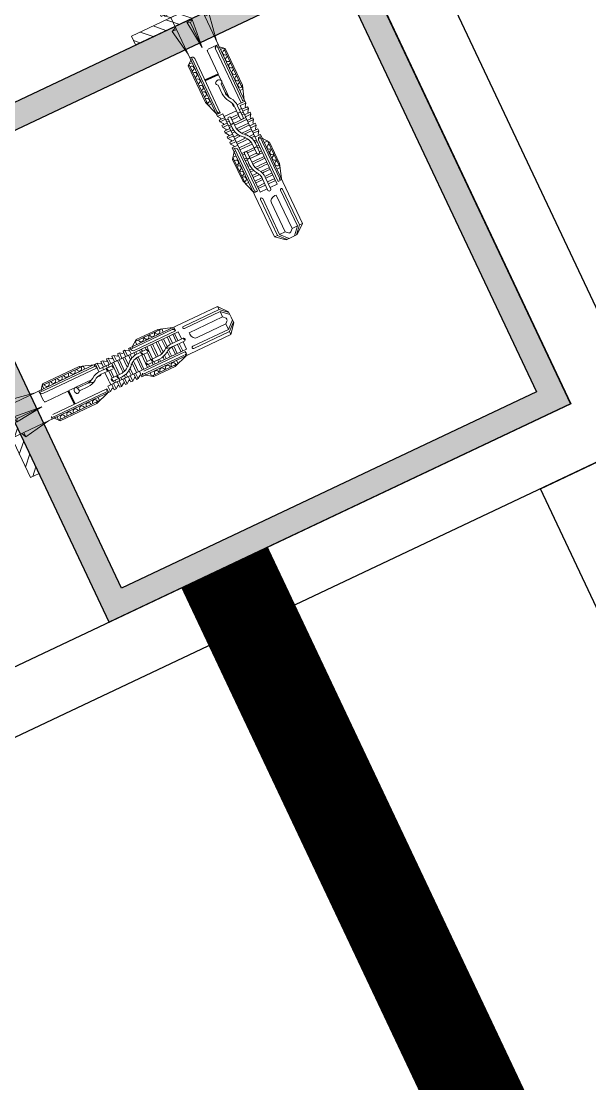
# Model space of a CAD drawing. Header units: metres. Extents: x 678805 to 1359287, y 2747329 to 5497370.
# Drawn here: x 679998.3339 to 679998.5121, y 2748709.9601 to 2748710.293 of the extents above; entities that cross this region are included whole.
import ezdxf

# ---------------------------------------------------------------- set-up
doc = ezdxf.new("R2010")
doc.units = ezdxf.units.M
doc.linetypes.add('XREF_MON_BUILDINGS$0$RAYITAS', pattern=[0.375, 0.25, -0.125])
for name, color, linetype in [('00_XREF_MON_HSC_PAVEMENT', 7, 'Continuous'), ('00_XREF_TWQ_BUILDINGS', 7, 'Continuous'), ('XREF_MON_BUILDINGS$0$00-Modulos DEFINIDOS', 7, 'Continuous'), ('XREF_MON_BUILDINGS$0$02-L-01_Structure', 2, 'Continuous'), ('XREF_MON_BUILDINGS$0$02-L-01_Struture aux', 4, 'Continuous'), ('XREF_MON_BUILDINGS$0$02-L-Insulation', 252, 'Continuous'), ('XREF_MON_BUILDINGS$0$02-L-INT Panel', 5, 'Continuous')]:
    doc.layers.add(name, color=color, linetype=linetype)
doc.layers.add('XREF_MON_BUILDINGS$0$0-WIPEOUTS', color=7, linetype='Continuous', true_color=0xffffff)
doc.layers.add('XREF_MON_BUILDINGS$0$02-KL-06 Food_Kiosks', color=7, linetype='Continuous', true_color=0xdf5911)
doc.layers.add('XREF_MON_BUILDINGS$0$00-AUX STRUCTURE', color=3, linetype='Continuous', plot=False)
for name, color, linetype, lineweight in [('XREF_MON_BUILDINGS$0$02-H-251', 251, 'Continuous', 0), ('XREF_MON_BUILDINGS$0$02-L-01_Structure L', 7, 'Continuous', 5), ('XREF_MON_BUILDINGS$0$02-L-01_Structure T', 8, 'Continuous', 5)]:
    doc.layers.add(name, color=color, linetype=linetype, lineweight=lineweight)
doc.layers.add('XREF_MON_HSC_PAVEMENT$0$03-TR-Pavement_02_Sealed Gravel', color=7, linetype='Continuous', lineweight=5, true_color=0x38321e)
doc.layers.add('XREF_MON_HSC_PAVEMENT$0$03-TR-Pavement_06_Concrete Slab in situ', color=7, linetype='Continuous', lineweight=9, true_color=0xf7f7f7)
doc.layers.get('XREF_MON_BUILDINGS$0$02-KL-06 Food_Kiosks').off()
doc.linetypes.add('XREF_MON_BUILDINGS$0$BATTING', pattern='A,0.0001,-0.1,[134,ltypeshp.shx,S=0.1,R=0,X=-0.1,Y=0],-0.2,[134,ltypeshp.shx,S=0.1,R=180,X=0.1,Y=0],-0.1', length=0.4001)

# ---------------------------------------------------------------- blocks, each defined once
blk = doc.blocks.new('XREF_MON_BUILDINGS$0$modulo kiosco')
at = {"layer": 'XREF_MON_BUILDINGS$0$0-WIPEOUTS', "true_color": 0xfcfcfc}
h = blk.add_hatch(color=7, dxfattribs=at)
h.dxf.hatch_style = 1
h.paths.add_polyline_path([(119.6986085139215, -61.62058441969566), (119.6986085125245, -56.82058442011476), (124.4986085132696, -56.82058442058042), (124.4986085123383, -61.62058442132547)])
blk = doc.blocks.new('XREF_MON_BUILDINGS$0$PILAR STRUCTURE')
at = {"layer": 'XREF_MON_BUILDINGS$0$02-L-01_Structure', "linetype": 'Continuous'}
h = blk.add_hatch(dxfattribs=at)
h.set_pattern_fill('ANGLE', color=252)
h.set_pattern_definition([(0, (-144.6596111481284, 18.56842418532225), (0, 6.985), [5.08, -1.905]), (90, (-144.6596111481284, 18.56842418532225), (-6.985, 4.277078946022131e-16), [5.08, -1.905])])
h.paths.add_polyline_path([(-0.0800000000000125, -0.08000000000000185), (0.07999999999998408, -0.08000000000000185), (0.07999999999998408, 0.0799999999999983), (-0.0800000000000125, 0.0799999999999983)])
h.paths.add_polyline_path([(-0.07200000000000273, -0.07200000000000273), (0.0719999999999743, -0.07200000000000273), (0.0719999999999743, 0.07199999999999918), (-0.07200000000000273, 0.07199999999999918)], flags=16)
h = blk.add_hatch(color=252, dxfattribs=at)
h.dxf.hatch_style = 1
h.paths.add_polyline_path([(-0.07200000000000273, -0.07200000000000273), (0.0719999999999743, -0.07200000000000273), (0.0719999999999743, 0.07199999999999918), (-0.07200000000000273, 0.07199999999999918)], flags=16)
h.paths.add_polyline_path([(-0.0800000000000125, -0.08000000000000185), (0.07999999999998408, -0.08000000000000185), (0.07999999999998408, 0.0799999999999983), (-0.0800000000000125, 0.0799999999999983)])
for points in [[(-0.0800000000000125, -0.08000000000000185), (0.07999999999998408, -0.08000000000000185), (0.07999999999998408, 0.0799999999999983), (-0.0800000000000125, 0.0799999999999983)], [(-0.07200000000000273, -0.07200000000000273), (0.0719999999999743, -0.07200000000000273), (0.0719999999999743, 0.07199999999999918), (-0.07200000000000273, 0.07199999999999918)]]:
    blk.add_lwpolyline(points, close=True, dxfattribs=at)
blk = doc.blocks.new('XREF_MON_BUILDINGS$0$ULMA_Anclaje fijacion a forjado y a cerramiento base')
at = {"layer": 'XREF_MON_BUILDINGS$0$02-L-01_Structure T', "linetype": 'Continuous'}
for p, q in [((0.001999999680265319, 0.007505513633077499), (0.0059194662826485, 0.007505513633077499)), ((0.001999999680265319, -0.007505513666728802), (0.001999999680265319, 0.007505513633077499)), ((0.006499999683001079, 0.00650000033328979), (0.0059194662826485, 0.007505513633077499)), ((-0.09499999996478437, 0.004900000054021802), (-0.09799999996903352, 0.001900000053865369)), ((-0.09500000016123522, 0.003800290978233534), (-0.09800000016548438, 0.001649701530368475)), ((-0.05639999997220002, 0.004900000040834129), (-0.09499999997206032, 0.004900000040834129)), ((-0.09500000016123522, 0.003800290978233534), (-0.09500000016123522, 0.004899999999906868)), ((-0.07949999999982538, 0.003800290978233534), (-0.09500000016123522, 0.003800290978233534)), ((-0.07921132486808347, 0.003735412722562614), (-0.07949999999982538, 0.003800290978233534)), ((-0.07899999999790452, 0.003446737587637472), (-0.07921132486808347, 0.003735412722562614)), ((-0.07921132486808347, 0.003158062453167076), (-0.07899999999790452, 0.003446737587637472)), ((-0.07599999997182749, 0.003600000040933082), (-0.07599999997182749, 0.004900000040834129)), ((-0.05799999996816041, 0.003600000054120756), (-0.07597979684214806, 0.003600000054120756)), ((-0.07549999996990664, 0.004900000054021802), (-0.06990192376542836, 0.006400000053872645)), ((-0.07549999996990664, 0.004266025754077418), (-0.07549999996990664, 0.004900000054021802)), ((-0.05702020314492984, 0.004400000053919939), (-0.07499999996798579, 0.004400000053919939)), ((-0.05990525586821605, 0.006000000053973054), (-0.07139474408904789, 0.006000000053973054)), ((-0.07139474408904789, 0.006000000053973054), (-0.07139474408904789, 0.004900000054021802)), ((-0.07139474408904789, 0.006000000053973054), (-0.07139474408904789, 0.004900000054021802)), ((-0.0605980761902174, 0.006400000053872645), (-0.06990192376542836, 0.006400000053872645)), ((-0.06990192376542836, 0.006400000053872645), (-0.06990192376542836, 0.006000000053973054)), ((-0.0605980761902174, 0.006400000053872645), (-0.0605980761902174, 0.006000000053973054)), ((-0.06059807618294144, 0.006400000053872645), (-0.05799999996816041, 0.004900000054021802)), ((-0.05990525586821605, 0.006000000053973054), (-0.05990525586821605, 0.004900000054021802)), ((-0.05799999999726424, 0.004899999999906868), (-0.05799999999726424, 0.004399999999805004)), ((-0.0569999999643187, 0.004600000053869735), (-0.0569999999643187, 0.004900000054021802)), ((-0.05639999997220002, 0.003000000040628947), (-0.05639999997220002, 0.004900000040834129)), ((-0.05479999996896368, 0.004900000040834129), (-0.05594999997265404, 0.004236047240738117)), ((-0.0539999999673455, 0.004900000040834129), (-0.05479999996896368, 0.004900000040834129)), ((-0.05479999996896368, 0.003000000040628947), (-0.05479999996896368, 0.004900000040834129)), ((-0.0539999999673455, 0.003000000040628947), (-0.0539999999673455, 0.004900000040834129)), ((-0.05239999997138511, 0.004900000040834129), (-0.05354999996779952, 0.004236047240738117)), ((-0.05239999997138511, 0.003000000040628947), (-0.05239999997138511, 0.004900000040834129)), ((-0.05159999996976694, 0.004900000040834129), (-0.05239999997138511, 0.004900000040834129)), ((-0.05159999996976694, 0.003000000040628947), (-0.05159999996976694, 0.004900000040834129)), ((-0.04999999997380655, 0.004900000040834129), (-0.05114999997022096, 0.004236047240738117)), ((-0.04919999997218838, 0.004900000040834129), (-0.04999999997380655, 0.004900000040834129)), ((-0.04999999997380655, 0.003000000040628947), (-0.04999999997380655, 0.004900000040834129)), ((-0.04919999997218838, 0.003000000040628947), (-0.04919999997218838, 0.004900000040834129)), ((-0.04759999996895203, 0.004900000040834129), (-0.0487499999726424, 0.004236047240738117)), ((-0.04759999996895203, 0.003000000040628947), (-0.04759999996895203, 0.004900000040834129)), ((-0.04679999996733386, 0.004900000040834129), (-0.04759999996895203, 0.004900000040834129)), ((-0.04679999996733386, 0.003000000040628947), (-0.04679999996733386, 0.004900000040834129)), ((-0.04519999997137347, 0.004900000040834129), (-0.04634999996778788, 0.004236047240738117)), ((-0.0443999999697553, 0.004900000040834129), (-0.04519999997137347, 0.004900000040834129)), ((-0.04519999997137347, 0.003000000040628947), (-0.04519999997137347, 0.004900000040834129)), ((-0.0443999999697553, 0.003000000040628947), (-0.0443999999697553, 0.004900000040834129)), ((-0.04279999997379491, 0.004900000040834129), (-0.04394999997020932, 0.004236047240738117)), ((2.91038304567337e-11, 0.004900000054021802), (-0.04279999996651895, 0.004900000054021802)), ((-0.04279999997379491, 0.003000000040628947), (-0.04279999997379491, 0.004900000040834129)), ((-0.04199999996490078, 0.004900000054021802), (-0.04199999996490078, 0.002243997654204577)), ((-0.01849999996920815, 0.003600000054120756), (-0.04197979586751899, 0.003600000054120756)), ((-0.04149999997025589, 0.004900000054021802), (-0.03590192376577761, 0.006400000053872645)), ((-0.04149999997025589, 0.004266025478955271), (-0.04149999997025589, 0.004900000054021802)), ((-0.017520182816952, 0.004400000053919939), (-0.04099999996833503, 0.004400000053919939)), ((-0.01959999997052364, 0.006000000053973054), (-0.03739474408939714, 0.006000000053973054)), ((-0.03739474408939714, 0.006000000053973054), (-0.03739474408939714, 0.004900000054021802)), ((-0.01999999996769475, 0.006400000053872645), (-0.03590192376577761, 0.006400000053872645)), ((-0.03590192376577761, 0.006400000053872645), (-0.03590192376577761, 0.006000000053973054)), ((-0.01999999996769475, 0.006400000053872645), (-0.01999999996769475, 0.006000000053973054)), ((-0.01849999996920815, 0.004900000054021802), (-0.01999999996769475, 0.006400000053872645)), ((-0.01959999997052364, 0.004900000054021802), (-0.01959999997052364, 0.006000000053973054)), ((-0.01849999996920815, 0.004900000054021802), (-0.01849999996920815, 0.004400000053919939)), ((-0.01749999996536644, 0.004900000054021802), (-0.01749999996536644, 0.001469047654154565)), ((-0.005200000319746323, 0.006399999982932059), (-0.01587305490102153, 0.004899999983081216)), ((-0.005199999970500357, 0.004900000054021802), (-0.005199999970500357, 0.006400000053872645)), ((-0.005199999970500357, 0.006400000053872645), (-0.004333974560722709, 0.004900000054021802)), ((0.001500000034866389, 0.006400000053872645), (2.91038304567337e-11, 0.004900000054021802)), ((2.91038304567337e-11, 5.411493475548923e-11), (2.91038304567337e-11, 0.004900000054021802)), ((0.002000000029511284, 0.006400000053872645), (0.001500000034866389, 0.006400000053872645)), ((0.001500000034866389, 5.411493475548923e-11), (0.001500000034866389, 0.006400000053872645)), ((0.002000000029511284, 5.411493475548923e-11), (0.002000000029511284, 0.006400000053872645)), ((0.001999999680265319, 0.003752758733298833), (0.0059194662826485, 0.003752758733298833)), ((0.006499999683001079, -0.006499999667084921), (0.006499999683001079, 0.00650000033328979)), ((-0.09800000016548438, 0.0009425947491763509), (-0.09500000016123522, 0.00309318419704141)), ((-0.09799999996903352, 5.411493475548923e-11), (-0.09799999996903352, 0.001900000053865369)), ((-0.09799999999813735, 0), (-0.09799999999813735, -0.001900000000205182)), ((-0.09500000000116415, 0.001212165931974596), (-0.09598054861999117, 0.0003815084141933767)), ((-0.07950095342675922, 0.00309318419704141), (-0.09500000000116415, 0.00309318419704141)), ((-0.09500000016123522, 0.001212165931974596), (-0.09500000016123522, 0.00309318419704141)), ((-0.08050000000366708, 0.001212165931974596), (-0.09500000000116415, 0.001212165931974596)), ((-0.08050000031653326, 0.0007878340506977111), (-0.08050000031653326, 0.001212165915148944)), ((-0.07949999999982538, 0.00309318419704141), (-0.07921132486808347, 0.003158062453167076)), ((-0.07238871805748204, 0.0005000000005566108), (-0.07750000029773219, 0.0005000000005566108)), ((-0.07238871783920331, 0.0005000000005566108), (-0.07749997821520083, 0.0005000000005566108)), ((-0.04279999997379491, 0.003000000040628947), (-0.07679999997344567, 0.003000000040628947)), ((-0.07679999997344567, 0.0004999963407499308), (-0.07679999997344567, 0.003000000040628947)), ((-0.07519999997020932, 0.0004999878656235524), (-0.07519999997020932, 0.003000000040628947)), ((-0.07439999996859115, 0.000499983615554811), (-0.07439999996859115, 0.003000000040628947)), ((-0.07279999997263076, 0.0004999751408831798), (-0.07279999997263076, 0.003000000040628947)), ((-0.07199999997101258, 0.0004999709158255428), (-0.07199999997101258, 0.003000000040628947)), ((-0.07039999996777624, 0.0007838919409550726), (-0.07039999996777624, 0.003000000040628947)), ((-0.07039999996777624, 0.0002553429039835464), (-0.07039999996777624, 0.0007838919541427458)), ((-0.06959999997343402, 0.003000000040628947), (-0.06959999997343402, -3.774075094042928e-05)), ((-0.06799999997019768, 0.001888627379230456), (-0.06799999997019768, 0.003000000054271368)), ((-0.06799999997019768, 0.0008294746289720933), (-0.06799999997019768, 0.001888627379230456)), ((-0.06799999997019768, 4.092726157978177e-11), (-0.06799999997019768, 0.0008294746157844202)), ((-0.06799999997019768, 4.092726157978177e-11), (-0.06799999997019768, -0.0007950077156237967)), ((-0.0671999999685795, 0.002098475703860458), (-0.0671999999685795, 0.003000000054271368)), ((-0.0671999999685795, 0.001074557454103342), (-0.0671999999685795, 0.002098475703860458)), ((-0.0671999999685795, 4.092726157978177e-11), (-0.0671999999685795, 0.001074557440915669)), ((-0.0671999999685795, 4.092726157978177e-11), (-0.0671999999685795, -0.001052696669376019)), ((-0.06559999996534316, 0.002250000054118573), (-0.06559999996534316, 0.003000000054271368)), ((-0.06559999996534316, 0.001250000053914846), (-0.06559999996534316, 0.002250000054118573)), ((-0.06559999997261912, 4.092726157978177e-11), (-0.06559999997261912, 0.001250000040727173)), ((-0.06559999997261912, 4.092726157978177e-11), (-0.06559999997261912, -0.001249999959327397)), ((-0.06479999997100094, 0.002250000054118573), (-0.06479999997100094, 0.003000000054271368)), ((-0.06479999997100094, 0.001250000053914846), (-0.06479999997100094, 0.002250000054118573)), ((-0.06479999997100094, 4.092726157978177e-11), (-0.06479999997100094, 0.001250000040727173)), ((-0.06479999997100094, 4.092726157978177e-11), (-0.06479999997100094, -0.001249999959327397)), ((-0.0631999999677646, 0.002250000054118573), (-0.0631999999677646, 0.003000000054271368)), ((-0.0631999999677646, 0.001250000053914846), (-0.0631999999677646, 0.002250000054118573)), ((-0.0631999999677646, 4.092726157978177e-11), (-0.0631999999677646, 0.001250000040727173)), ((-0.0631999999677646, 4.092726157978177e-11), (-0.0631999999677646, -0.001249999959327397)), ((-0.05863006513391156, 0.002250000000458385), (-0.06250000033469405, 0.002250000000458385)), ((-0.05863006513391156, 0.001250000000254659), (-0.06249989908974385, 0.001250000000254659)), ((-0.06239999996614642, 0.002250000054118573), (-0.06239999996614642, 0.003000000054271368)), ((-0.06239999997342238, 4.092726157978177e-11), (-0.06239999997342238, 0.001250000040727173)), ((-0.06239999997342238, 4.092726157978177e-11), (-0.06239999997342238, -0.001249999959327397)), ((-0.06079999997018604, 0.002250000054118573), (-0.06079999997018604, 0.003000000054271368)), ((-0.06079999997018604, 4.092726157978177e-11), (-0.06079999997018604, 0.001250000040727173)), ((-0.06079999997018604, 4.092726157978177e-11), (-0.06079999997018604, -0.001249999959327397)), ((-0.05999999996856786, 0.002250000054118573), (-0.05999999996856786, 0.003000000054271368)), ((-0.05999999996856786, 4.092726157978177e-11), (-0.05999999996856786, 0.001250000040727173)), ((-0.05999999996856786, 4.092726157978177e-11), (-0.05999999996856786, -0.002999999959229172)), ((-0.05839999996533152, 0.002246470569389203), (-0.05839999996533152, 0.003000000054271368)), ((-0.05839999997260747, 4.092726157978177e-11), (-0.05839999997260747, 0.001245927241143363)), ((-0.05839999997260747, 4.092726157978177e-11), (-0.05839999997260747, -0.002999999959229172)), ((-0.0575999999709893, 0.002178927737077174), (-0.0575999999709893, 0.003000000054271368)), ((-0.0575999999709893, -0.002999999959229172), (-0.0575999999709893, 0.001167863121281698)), ((-0.05599999996775296, 0.001773728350144665), (-0.05599999996775296, 0.003000000054271368)), ((-0.05599999996775296, 4.092726157978177e-11), (-0.05599999996775296, 0.0006941365782040521)), ((-0.05599999996775296, 4.092726157978177e-11), (-0.05599999996775296, -0.002999999959229172)), ((-0.05519999996613478, 0.001419681868355838), (-0.05519999996613478, 0.003000000054271368)), ((-0.05519999997341074, 0.0002712911496018933), (-0.05519999997341074, -0.002999999959229172)), ((-0.05359999997017439, 0.0003147642983094556), (-0.05359999997017439, 0.003000000040628947)), ((-0.05279999996855622, 4.092726157978177e-11), (-0.05279999996855622, 0.003000000040628947)), ((-0.05279999996855622, 4.092726157978177e-11), (-0.05279999996855622, -0.0002712910677473701)), ((-0.05119999997259583, 4.092726157978177e-11), (-0.05119999997259583, 0.003000000040628947)), ((-0.05119999997259583, 4.092726157978177e-11), (-0.05119999997259583, -0.0009957987340385444)), ((-0.05039999997097766, 4.092726157978177e-11), (-0.05039999997097766, 0.003000000040628947)), ((-0.05039999997097766, 4.092726157978177e-11), (-0.05039999997097766, -0.001172616259282222)), ((-0.04879999996774131, 0.002250000054118573), (-0.04879999996774131, 0.003000000054271368)), ((-0.04879999996774131, 0.001250000053914846), (-0.04879999996774131, 0.00262500005419497)), ((-0.04879999996774131, 4.092726157978177e-11), (-0.04879999996774131, 0.001250000040727173)), ((-0.04879999996774131, 4.092726157978177e-11), (-0.04879999996774131, -0.001249999959327397)), ((-0.0479999999733991, 4.092726157978177e-11), (-0.0479999999733991, 0.003000000040628947)), ((-0.0479999999733991, 4.092726157978177e-11), (-0.0479999999733991, -0.001249999959327397)), ((-0.04238871808775002, 0.002249999982723239), (-0.04750000033527613, 0.002249999982723239)), ((-0.04238871799316257, 0.001249999982974259), (-0.04749997836916009, 0.001249999982974259)), ((-0.04639999997016275, 0.002250000054118573), (-0.04639999997016275, 0.003000000054271368)), ((-0.04639999997016275, 4.092726157978177e-11), (-0.04639999997016275, 0.001250000040727173)), ((-0.04639999997016275, 4.092726157978177e-11), (-0.04639999997016275, -0.001249999959327397)), ((-0.04559999996854458, 0.002250000054118573), (-0.04559999996854458, 0.003000000054271368)), ((-0.04559999996854458, 4.092726157978177e-11), (-0.04559999996854458, 0.001250000040727173)), ((-0.04559999996854458, 4.092726157978177e-11), (-0.04559999996854458, -0.001249999959327397)), ((-0.04399999996530823, 0.002250000054118573), (-0.04399999996530823, 0.003000000054271368)), ((-0.04399999996530823, 0.002250000054118573), (-0.04399999996530823, 0.003000000054271368)), ((-0.04399999997258419, 4.092726157978177e-11), (-0.04399999997258419, 0.001250000040727173)), ((-0.04399999997258419, 4.092726157978177e-11), (-0.04399999997258419, 0.001250000040727173)), ((-0.04399999997258419, 4.092726157978177e-11), (-0.04399999997258419, -0.001249999959327397)), ((-0.04399999997258419, 4.092726157978177e-11), (-0.04399999997258419, -0.002999999959229172)), ((-0.04199999996490078, 0.001243073279056262), (-0.04199999996490078, 0.0009690476540527015)), ((-0.04049836142075947, 0.0009690476540527015), (-0.04197979586751899, 0.0009690476540527015)), ((-0.03124687392119085, 0.0009690476540527015), (-0.03803526836418314, 0.0009690476540527015)), ((-0.03186602826463059, 0.0004999956327083055), (-0.03561142804392148, 0.0005000794471925474)), ((-0.03561128240835387, 0.0005000000001018634), (-0.03186602558707818, 0.0005000000001018634)), ((-0.02819999996427214, 0.0009690476540527015), (-0.03075312601140467, 0.0009690476540527015)), ((-0.02819999996427214, 0.0009690476540527015), (-0.02799999996932456, 0.0007690476541029057)), ((-0.02819999996427214, 0.0009690476540527015), (-0.02819999996427214, -0.003599999945890886)), ((-0.02779999996710103, 0.0009690476540527015), (-0.02799999996932456, 0.0007690476541029057)), ((-0.02799999996932456, 0.0007690476541029057), (-0.02799999996932456, -0.003599999945890886)), ((-0.02779999996710103, 0.0009690476540527015), (-0.02779999996710103, -0.003599999945890886)), ((-0.01799999996728729, 0.0009690476540527015), (-0.02779999996710103, 0.0009690476540527015)), ((-0.004333974917244632, 0.000915883743800805), (-0.01587305490102153, -1.682565198279917e-11)), ((-0.01587305455177557, 5.411493475548923e-11), (-0.005199999970500357, 5.411493475548923e-11)), ((-0.004333974560722709, 0.0009158838147413917), (-0.005199999970500357, 5.411493475548923e-11)), ((-0.004333974560722709, -0.0009158837065115222), (-0.005199999970500357, 5.411493475548923e-11)), ((-0.004333974560722709, -0.0009158837065115222), (-0.004333974560722709, 0.0009158838147413917)), ((0, 0), (0, -0.004899999999906868)), ((0.001499999998486601, 0), (0.001499999998486601, -0.006400000000212458)), ((0.002000000000407454, 0), (0.002000000000407454, -0.006400000000212458)), ((-0.09799999999813735, -0.0009425947491763509), (-0.09500000000116415, -0.003093184197496157)), ((-0.09500000000116415, -0.003800290978688281), (-0.09799999999813735, -0.001649701530368475)), ((-0.09500000000116415, -0.004899999999906868), (-0.09799999999813735, -0.001900000000205182)), ((-0.09500000000116415, -0.001212165932429343), (-0.09598054861999117, -0.0003815084141933767)), ((-0.09499999997206032, -0.001212165891502082), (-0.09499999997206032, -0.003093184156568896)), ((-0.08249999999679858, -0.001212165932429343), (-0.09500000000116415, -0.001212165932429343)), ((-0.07950095342675922, -0.003093184197496157), (-0.09500000000116415, -0.003093184197496157)), ((-0.07921132486808347, -0.003158062453621824), (-0.07949999999982538, -0.003093184197496157)), ((-0.07899999999790452, -0.003446737588092219), (-0.07921132486808347, -0.003158062453621824)), ((-0.07238871791923884, -0.0005000000001018634), (-0.07750000016676495, -0.0005000000001018634)), ((-0.07238871795561863, -0.0004999999991923687), (-0.07749997833161615, -0.0004999999991923687)), ((-0.07679999997344567, -0.0004999999591746018), (-0.07679999997344567, -0.002999999959229172)), ((-0.04279999998107087, -0.003000000000156433), (-0.07679999998072162, -0.003000000000156433)), ((-0.07519999997020932, -0.0004999999591746018), (-0.07519999997020932, -0.002999999959229172)), ((-0.07439999996859115, -0.0004999999591746018), (-0.07439999996859115, -0.002999999959229172)), ((-0.07279999997263076, -0.0004999999591746018), (-0.07279999997263076, -0.002999999959229172)), ((-0.07199999997101258, -0.0004999999591746018), (-0.07199999997101258, -0.002999999959229172)), ((-0.07039999996777624, -0.0008117044189930311), (-0.07039999996777624, -0.002999999959229172)), ((-0.06960000032267999, -0.001128624259763455), (-0.06960000032267999, -0.003000000016982085)), ((-0.06799999997019768, -0.001859274363141594), (-0.06799999997019768, -0.002999999946041498)), ((-0.0671999999685795, -0.002079642608805443), (-0.0671999999685795, -0.002999999946041498)), ((-0.06049997165246168, -0.001250034919394238), (-0.06561142800637754, -0.001249920534974081)), ((-0.0656112825818127, -0.002249999999548891), (-0.06049998287926428, -0.002249999999548891)), ((-0.06559999996534316, -0.002249999945888703), (-0.06559999996534316, -0.002999999946041498)), ((-0.06479999997100094, -0.002249999945888703), (-0.06479999997100094, -0.002999999946041498)), ((-0.0631999999677646, -0.002249999945888703), (-0.0631999999677646, -0.002999999946041498)), ((-0.06239999996614642, -0.002249999945888703), (-0.06239999996614642, -0.002999999946041498)), ((-0.06079999997018604, -0.002249999945888703), (-0.06079999997018604, -0.002999999946041498)), ((-0.05639999997947598, -0.003000000000156433), (-0.05639999997947598, -0.004899999999906868)), ((-0.05479999998351559, -0.003000000000156433), (-0.05479999998351559, -0.004899999999906868)), ((-0.05399999998189742, -0.003000000000156433), (-0.05399999998189742, -0.004899999999906868)), ((-0.05359999997017439, -0.0009432666124666866), (-0.05359999997017439, -0.002999999959229172)), ((-0.05279999996855622, -0.001419681760580715), (-0.05279999996855622, -0.002999999946041498)), ((-0.05239999997138511, -0.002999999979692802), (-0.05239999997138511, -0.004899999979897984)), ((-0.05159999996976694, -0.002999999979692802), (-0.05159999996976694, -0.004899999979897984)), ((-0.05119999996531988, -0.002030796920735156), (-0.05119999996531988, -0.002999999946041498)), ((-0.05039999997097766, -0.002183035096095409), (-0.05039999997097766, -0.002999999946041498)), ((-0.04999999997380655, -0.002999999979692802), (-0.04999999997380655, -0.004899999979897984)), ((-0.04550000053859549, -0.001249999999799911), (-0.04936993554292712, -0.001249999999799911)), ((-0.04550000033486867, -0.002249999999548891), (-0.04936993554292712, -0.002249999999548891)), ((-0.04919999997218838, -0.002999999979692802), (-0.04919999997218838, -0.004899999979897984)), ((-0.04879999996774131, -0.002249999945888703), (-0.04879999996774131, -0.002999999946041498)), ((-0.04799999996612314, -0.002249999945888703), (-0.04799999996612314, -0.002999999946041498)), ((-0.04759999996895203, -0.002999999959229172), (-0.04759999996895203, -0.004899999959434354)), ((-0.04679999996733386, -0.002999999959229172), (-0.04679999996733386, -0.004899999959434354)), ((-0.04639999997016275, -0.002249999945888703), (-0.04639999997016275, -0.002999999946041498)), ((-0.04559999996854458, -0.002249999945888703), (-0.04559999996854458, -0.002999999946041498)), ((-0.04519999997137347, -0.002999999959229172), (-0.04519999997137347, -0.004899999959434354)), ((-0.0443999999697553, -0.002999999959229172), (-0.0443999999697553, -0.004899999959434354)), ((-0.04399999996530823, -0.002249999945888703), (-0.04399999996530823, -0.002999999946041498)), ((-0.04279999997379491, -0.002999999959229172), (-0.04279999997379491, -0.004899999959434354)), ((-0.0318660280900076, -0.0004999956499887048), (-0.0356114278692985, -0.0005000794649276941)), ((-0.03561128252476919, -0.0004999999991923687), (-0.03186602571076946, -0.0004999999991923687)), ((-0.004333974917244632, -0.0009158837774521089), (-0.01587305490102153, -1.682565198279917e-11)), ((-0.09499999997206032, -0.003800290937761019), (-0.09499999997206032, -0.004899999959434354)), ((-0.07949999983975431, -0.003800290978688281), (-0.09500000000116415, -0.003800290978688281)), ((-0.05639999997947598, -0.004899999999906868), (-0.09499999997933628, -0.004899999999906868)), ((-0.07949999999982538, -0.003800290978688281), (-0.07921132486808347, -0.003735412722562614)), ((-0.07921132486808347, -0.003735412722562614), (-0.07899999999790452, -0.003446737588092219)), ((-0.07599999997910345, -0.003600000000005821), (-0.07599999997910345, -0.004899999999906868)), ((-0.05797979587805457, -0.003600000000005821), (-0.07597979685669998, -0.003600000000005821)), ((-0.07549999999901047, -0.004266025699962483), (-0.07549999999901047, -0.004899999999906868)), ((-0.07549999999901047, -0.004899999999906868), (-0.06990192380180815, -0.006400000000212458)), ((-0.05699999997887062, -0.004400000000259752), (-0.0749999999825377, -0.004400000000259752)), ((-0.07139474408904789, -0.004899999945791933), (-0.07139474408904789, -0.005999999945743184)), ((-0.07139474408904789, -0.004899999945791933), (-0.07139474408904789, -0.005999999945743184)), ((-0.05990525586821605, -0.005999999945743184), (-0.07139474408904789, -0.005999999945743184)), ((-0.06990192376542836, -0.005999999945743184), (-0.06990192376542836, -0.006399999946097523)), ((-0.0605980761902174, -0.006399999946097523), (-0.06990192376542836, -0.006399999946097523)), ((-0.0605980761902174, -0.006399999946097523), (-0.05799999996816041, -0.004899999945791933)), ((-0.0605980761902174, -0.005999999945743184), (-0.0605980761902174, -0.006399999946097523)), ((-0.05990525586821605, -0.004899999945791933), (-0.05990525586821605, -0.005999999945743184)), ((-0.05799999999726424, -0.004400000000259752), (-0.05799999999726424, -0.004899999999906868)), ((-0.05699999997887062, -0.004400000000259752), (-0.05699999997887062, -0.004899999999906868)), ((-0.05479999998351559, -0.004899999999906868), (-0.05594999997993, -0.004236047200265602)), ((-0.05399999998189742, -0.004899999999906868), (-0.05479999998351559, -0.004899999999906868)), ((-0.05239999997138511, -0.004899999979897984), (-0.05354999998235144, -0.004236047179801972)), ((-0.05159999996976694, -0.004899999979897984), (-0.05239999997138511, -0.004899999979897984)), ((-0.04999999997380655, -0.004899999979897984), (-0.05114999997022096, -0.004236047179801972)), ((-0.04919999997218838, -0.004899999979897984), (-0.04999999997380655, -0.004899999979897984)), ((-0.04759999996895203, -0.004899999959434354), (-0.0487499999726424, -0.004236047159338341)), ((-0.04679999996733386, -0.004899999959434354), (-0.04759999996895203, -0.004899999959434354)), ((-0.04519999997137347, -0.004899999959434354), (-0.04634999996778788, -0.004236047159338341)), ((-0.0443999999697553, -0.004899999959434354), (-0.04519999997137347, -0.004899999959434354)), ((-0.04279999998107087, -0.004899999999906868), (-0.04394999997748528, -0.004236047200265602)), ((2.91038304567337e-11, -0.004899999945791933), (-0.04279999996651895, -0.004899999945791933)), ((-0.0419999999794527, -0.003600000000005821), (-0.0419999999794527, -0.004899999999906868)), ((-0.01849999999831198, -0.003600000000005821), (-0.04197979589662282, -0.003600000000005821)), ((-0.04149999999935972, -0.004266025425295084), (-0.04149999999935972, -0.004899999999906868)), ((-0.04149999999935972, -0.004899999999906868), (-0.0359019238021574, -0.006400000000212458)), ((-0.01752018285333179, -0.004400000000259752), (-0.04099999999743886, -0.004400000000259752)), ((-0.03739474408939714, -0.004899999945791933), (-0.03739474408939714, -0.005999999945743184)), ((-0.01959999997052364, -0.005999999945743184), (-0.03739474408939714, -0.005999999945743184)), ((-0.03590192376577761, -0.005999999945743184), (-0.03590192376577761, -0.006399999946097523)), ((-0.01999999996769475, -0.006399999946097523), (-0.03590192376577761, -0.006399999946097523)), ((-0.01849999996920815, -0.004899999945791933), (-0.01999999996769475, -0.006399999946097523)), ((-0.01999999996769475, -0.005999999945743184), (-0.01999999996769475, -0.006399999946097523)), ((-0.01959999997052364, -0.004899999945791933), (-0.01959999997052364, -0.005999999945743184)), ((-0.01849999999831198, -0.004400000000259752), (-0.01849999999831198, -0.004899999999906868)), ((-0.01750000000174623, -0.004600000000209548), (-0.01750000000174623, -0.004899999999906868)), ((-0.005199999970500357, -0.006399999946097523), (-0.01587305455177557, -0.004899999945791933)), ((-0.005199999970500357, -0.004899999945791933), (-0.005199999970500357, -0.006399999946097523)), ((-0.005199999970500357, -0.006399999946097523), (-0.004333974560722709, -0.004899999945791933)), ((0.001499999998486601, -0.006400000000212458), (0, -0.004899999999906868)), ((0.002000000000407454, -0.006400000000212458), (0.001499999998486601, -0.006400000000212458)), ((0.001999999680265319, -0.003752755266759777), (0.0059194662826485, -0.003752755266759777)), ((0.006499999683001079, -0.006499999667084921), (0.0059194662826485, -0.007505512966872629)), ((0.001999999680265319, -0.007505513666728802), (0.0059194662826485, -0.007505513666728802))]:
    blk.add_line(p, q, dxfattribs=at)
for centre, radius, start, end in [((0.003177357582899276, 0.005629136232983001), 0.003322642399999999, 325.6168396574897, 34.38315982743712), ((-0.07502020407264354, 0.00340000005417096), 0.0009999999999999996, 90.00000125064498, 168.46304173404), ((-0.06949999996868428, 0.006000000053973054), 0.001, 179.9999995831184, 2.240738939747224e-06), ((-0.06709999996382976, 0.006000000053973054), 0.001, 179.9999995831184, 2.240738939747224e-06), ((-0.0646999999662512, 0.006000000053973054), 0.001, 179.9999995831184, 2.240738939747224e-06), ((-0.06229999996867264, 0.006000000053973054), 0.001, 179.9999995831184, 2.240738939747224e-06), ((-0.05799999996816041, 0.004600000053869735), 0.001, 269.9999983324734, 2.657620602956009e-06), ((-0.0560999999725027, 0.004495854840570246), 0.0002999999999999972, 179.9999995831184, 299.9999996018432), ((-0.05369999996764818, 0.004495854854212666), 0.0002999999999999972, 179.9999995831184, 299.9999996018432), ((-0.05129999997006962, 0.004495854840570246), 0.0002999999999999972, 179.9999995831184, 299.9999996018432), ((-0.04889999997249106, 0.004495854840570246), 0.0002999999999999972, 179.9999995831184, 299.9999996018432), ((-0.04649999996763654, 0.004495854840570246), 0.0002999999999999972, 179.9999995831184, 299.9999996018432), ((-0.04409999997005798, 0.004495854840570246), 0.0002999999999999972, 180, 299.9999997058804), ((-0.04099999996833503, 0.00340000005417096), 0.0009999999999999996, 90.00000125064498, 168.46304173404), ((-0.03549999996903352, 0.006000000053973054), 0.001, 179.9999995831184, 2.240738939747224e-06), ((-0.03549999996903352, 0.006000000053973054), 0.001, 179.9999995831184, 2.240738939747224e-06), ((-0.0326999999670079, 0.006000000053973054), 0.001, 180, 2.657620602956009e-06), ((-0.02989999996498227, 0.006000000053973054), 0.001, 180, 2.657620602956009e-06), ((-0.0270999999702326, 0.006000000053973054), 0.001, 180, 2.657620602956009e-06), ((-0.02429999996820698, 0.006000000053973054), 0.001, 180, 2.657620602956009e-06), ((-0.02149999996618135, 0.006000000053973054), 0.001, 180, 2.657620602956009e-06), ((-0.01849999996920815, 0.004600000053869735), 0.001, 269.9999983324734, 2.657620602956009e-06), ((-0.005919788716710173, 1.733042154228315e-09), 0.0124197884, 342.4126448496456, 17.58735477779235), ((-0.09565735931391828, 0), 0.000499999999999996, 130.2691184803775, 229.7308815196225), ((-0.08250000031694071, 0.0007878340506977111), 0.002, 270, 0), ((-0.07750000016676495, 4.547473508864641e-13), 0.0004999999999999999, 89.9974799503451, 269.9999979155917), ((-0.07750000028318027, 4.547473508864641e-13), 0.0005, 90.00000208440834, 270.0025200496549), ((-0.07238871805748204, -0.006999999999607098), 0.007500000000000002, 61.0463102315051, 90), ((-0.06250000033469405, 0.001750000000356522), 0.0004999999999999998, 90.00000208440834, 270.0116013998847), ((-0.0604999827046413, 0.001750017459926312), 0.0004999825401999999, 270.0012777422978, 90.00000416881663), ((-0.05863006513391156, -0.005249999999705324), 0.007499999999999999, 48.5903778450324, 90.00000166752666), ((-0.05863006495928857, -0.005249999999705324), 0.006500000000000001, 48.5903778450324, 90.00000166752666), ((-0.05863006511208368, 0.005249999982879672), 0.006499999999999996, 306.1289274904188, 311.4096221549676), ((-0.04936993552837521, -0.005250000016985723), 0.007499999999999999, 128.1222900908017, 131.4096221549676), ((-0.04936993554292712, 0.005250000000614818), 0.006499999999999997, 228.5903778450324, 270), ((-0.04750000032072421, 0.001749999982621375), 0.0004999999999999998, 90.00000208440834, 270.0025200496549), ((-0.04550000016024569, 0.001749999999901775), 0.0005, 269.9999754039819, 90.00000125064498), ((-0.04238871808775002, -0.00525000001744047), 0.007500000000000002, 61.0463102315051, 90), ((-0.04238871803681832, -0.005249999999250576), 0.006500000000000002, 61.04631409580072, 90), ((-0.03561128252476919, 0.007000157873790158), 0.007499999999999998, 241.0463007414357, 270), ((-0.03561128258297686, 0.007000157855600264), 0.006500000000000001, 241.0463102315051, 269.9987176720039), ((-0.03561128240835387, -0.007000157872880663), 0.0075, 90, 111.0361103108176), ((-0.03100000016274862, 0), 0.001000000000000001, 209.9997091887205, 149.9999981873691), ((-0.03100000032281969, 2.819433575496078e-11), 0.001000000000000001, 210.0000018126309, 150.0002908112796), ((-0.01799999996728729, 0.001469047654154565), 0.0004999999999999998, 269.9999983324734, 2.657620602956009e-06), ((-0.07238871791923884, 0.007000000000061846), 0.0075, 270, 291.0394696438425), ((-0.07238871809386183, -0.006999999999607098), 0.006499999999999999, 61.04631409580072, 90), ((-0.0656112825818127, 0.005250157873433636), 0.007499999999999996, 241.0463068707718, 270), ((-0.06561128254543291, 0.005250157873433636), 0.006500000000000001, 241.0463102315051, 269.9987176720039), ((-0.06250000016007107, -0.001749999999901775), 0.0005, 89.98839860011529, 269.9999979155917), ((-0.06049998284288449, -0.001750017459471565), 0.0004999825402000001, 269.9999958311834, 89.99871767200386), ((-0.04936993554292712, 0.005250000000614818), 0.007500000000000001, 228.5903778450324, 270), ((-0.05863006511208368, 0.005249999982879672), 0.007500000000000004, 308.1222900908016, 311.4096221549676), ((-0.04936993552837521, -0.005250000016985723), 0.006499999999999999, 126.1289274904188, 131.4096221549676), ((-0.04750000016065314, -0.001749999999901775), 0.0005, 89.9974799503451, 269.9999979155917), ((-0.04550000033486867, -0.001749999999447027), 0.0005000000000000001, 269.999998749355, 90.00002459601811), ((-0.0750202040799195, -0.003400000000056025), 0.001000000000000004, 191.5369578575029, 269.9999983324734), ((-0.06949999999778811, -0.006000000000312866), 0.001000000000000001, 2.657620602956009e-06, 179.9999995831184), ((-0.06710000000020955, -0.006000000000312866), 0.001000000000000001, 2.657620602956009e-06, 179.9999995831184), ((-0.06470000000263099, -0.006000000000312866), 0.001000000000000001, 2.657620602956009e-06, 179.9999995831184), ((-0.06229999999777647, -0.006000000000312866), 0.001000000000000001, 2.657620602956009e-06, 179.9999995831184), ((-0.05797979589988245, -0.004600000000209548), 0.001000000000000002, 11.53695900628007, 90), ((-0.05609999997977866, -0.004495854800097732), 0.0002999999999999983, 59.99999984205321, 179.9999995831184), ((-0.0536999999822001, -0.004495854800097732), 0.0002999999999999983, 59.99999984205321, 179.9999995831184), ((-0.05129999997006962, -0.004495854779634101), 0.0002999999999999983, 59.99999984205321, 179.9999995831184), ((-0.04889999997249106, -0.004495854779634101), 0.0002999999999999983, 59.99999984205321, 179.9999995831184), ((-0.04649999996763654, -0.00449585475917047), 0.0002999999999999983, 59.99999984205321, 179.9999995831184), ((-0.04409999997733394, -0.004495854800097732), 0.0002999999999999983, 59.99999984205321, 179.9999995831184), ((-0.04099999998288695, -0.003400000000056025), 0.000999999999999997, 191.5369578575029, 269.9999983324734), ((-0.03549999999813735, -0.006000000000312866), 0.001000000000000001, 2.657620602956009e-06, 179.9999995831184), ((-0.03549999999813735, -0.006000000000312866), 0.001000000000000001, 2.657620602956009e-06, 179.9999995831184), ((-0.03270000000338769, -0.006000000000312866), 0.001000000000000001, 2.657620602956009e-06, 179.9999995831184), ((-0.02990000000136206, -0.006000000000312866), 0.001000000000000001, 2.657620602956009e-06, 179.9999995831184), ((-0.02709999999933643, -0.006000000000312866), 0.001000000000000001, 2.657620602956009e-06, 179.9999995831184), ((-0.02429999999731081, -0.006000000000312866), 0.001000000000000001, 2.657620602956009e-06, 179.9999995831184), ((-0.02150000000256114, -0.006000000000312866), 0.001000000000000001, 2.657620602956009e-06, 179.9999995831184), ((-0.01849999998376006, -0.004600000000209548), 0.001000000000000001, 2.657620602956009e-06, 90.00000125064498), ((0.003177357582899276, -0.005629135566778132), 0.003322642399999999, 325.6168396574897, 34.38315982743712)]:
    blk.add_arc(centre, radius, start, end, dxfattribs=at)
blk = doc.blocks.new('XREF_MON_BUILDINGS$0$ULMA_Escuadra40x80_Seccion')
at = {"layer": 'XREF_MON_BUILDINGS$0$02-H-251', "ltscale": 125}
h = blk.add_hatch(dxfattribs=at)
h.set_pattern_fill('ANSI31', color=256, scale=0.001, angle=360, style=0)
h.set_pattern_definition([(45, (0, 0), (-0.002245064030267288, 0.002245064030267289), [])])
h.paths.add_polyline_path([(0, 0.0799999999994725), (0.002999999989697244, 0.0799999999994725), (0.002999999989697244, 0.002999999999701686), (0.03999999999359716, 0.002999999999701686), (0.03999999999359716, 0), (0, 0)])
at = {"layer": 'XREF_MON_BUILDINGS$0$02-L-01_Structure L', "linetype": 'Continuous'}
blk.add_lwpolyline([(0, 0.0799999999994725), (0.002999999989697244, 0.0799999999994725), (0.002999999989697244, 0.002999999999701686), (0.03999999999359716, 0.002999999999701686), (0.03999999999359716, 0), (0, 0)], close=True, dxfattribs=at)
blk = doc.blocks.new('XREF_MON_BUILDINGS$0$modul 28 ulma')
at = {"layer": 'XREF_MON_BUILDINGS$0$02-L-01_Struture aux', "linetype": 'Continuous'}
for p, q in [((0.1850273918976821, 4.520003940447721), (0.1850273918976821, 0.2800039404477284)), ((0.2150273918970864, 4.520003940447721), (0.2150273918970864, 0.2800039404477284)), ((0.280027391897681, 0.2150039404455919), (4.520027391901266, 0.2150039404414912)), ((0.280027391897681, 0.1850039404329431), (4.520027391901266, 0.1850039404288424))]:
    blk.add_line(p, q, dxfattribs=at)
for points in [[(0.1850273918850061, 0.317470097730344), (0.1850273918913441, 0.2800039404392658), (0.1350273918913327, 0.2800039404392658), (0.1350273918913611, 0.317470097730344), (0.1400273918913566, 0.317470097730344), (0.1400273918913282, 0.2850039404392897), (0.180027391890496, 0.2850039404392897), (0.1800273918850106, 0.317470097737961), (0.1850273918850061, 0.317470097737961)], [(0.2150273919097625, 0.317470097730344), (0.2150273919034245, 0.2800039404392658), (0.2650273919034358, 0.2800039404392658), (0.2650273919034074, 0.317470097730344), (0.260027391903412, 0.317470097730344), (0.2600273919034404, 0.2850039404392897), (0.2200273919042726, 0.2850039404392897), (0.220027391909758, 0.317470097737961), (0.2150273919097625, 0.317470097737961)], [(0.3174935491887592, 0.2650039404329272), (0.280027391897681, 0.2650039404392652), (0.280027391897681, 0.2150039404392539), (0.3174935491887592, 0.2150039404392823), (0.3174935491887592, 0.2200039404392777), (0.2850273918977049, 0.2200039404392493), (0.2850273918977049, 0.2600039404384171), (0.3174935491963762, 0.2600039404329317), (0.3174935491963762, 0.2650039404329272)], [(0.3174935491887592, 0.1350039404456078), (0.280027391897681, 0.1350039404392698), (0.280027391897681, 0.1850039404392811), (0.3174935491887592, 0.1850039404392527), (0.3174935491887592, 0.1800039404392573), (0.2850273918977049, 0.1800039404392857), (0.2850273918977049, 0.1400039404401179), (0.3174935491963762, 0.1400039404456033), (0.3174935491963762, 0.1350039404456078)]]:
    blk.add_lwpolyline(points, dxfattribs=at)
at = {"layer": 'XREF_MON_BUILDINGS$0$02-L-Insulation', "linetype": 'XREF_MON_BUILDINGS$0$BATTING', "ltscale": 0.04}
for p, q in [((0.2400273919038565, 0.2850039404392897), (0.2400273919038565, 4.525003940439283)), ((0.280027391897681, 0.2400039404382474), (4.515027391901242, 0.2400039404341466))]:
    blk.add_line(p, q, dxfattribs=at)
at = {"layer": 'XREF_MON_BUILDINGS$0$02-L-Insulation', "linetype": 'XREF_MON_BUILDINGS$0$BATTING', "ltscale": 0.08}
blk.add_line((0.08666075814691554, 0.08663730668886907), (4.713394025653911, 0.08663730668226985), dxfattribs=at)
at = {"layer": 'XREF_MON_BUILDINGS$0$02-L-INT Panel', "linetype": 'Continuous'}
for p, q in [((0.2650273918995421, 4.520003940439266), (0.2650273918995421, 0.2800039404392658)), ((0.280027391897681, 4.520003940439266), (0.280027391897681, 0.2800039404392658)), ((0.280027391897681, 0.2800039404392658), (4.520027391904392, 0.280003940435165)), ((0.280027391897681, 0.2650039404411269), (4.520027391901266, 0.2650039404370261)), ((0.280027391897681, 0.1350039404392698), (4.520027391901266, 0.1350039404351691)), ((0.280027391897681, 0.1200039404411806), (4.520027391901266, 0.120003940435133))]:
    blk.add_line(p, q, dxfattribs=at)
at = {"layer": 'XREF_MON_BUILDINGS$0$02-L-01_Structure', "linetype": 'Continuous', "xscale": -1, "rotation": 180}
blk.add_blockref('XREF_MON_BUILDINGS$0$PILAR STRUCTURE', (0.2000273918976969, 0.2000039404392675), dxfattribs=at)
at = {"layer": 'XREF_MON_BUILDINGS$0$02-L-01_Struture aux'}
for name, p, xscale, rotation in [('XREF_MON_BUILDINGS$0$ULMA_Escuadra40x80_Seccion', (0.1200273918946736, 0.211528439398137), -1, 89.99999999989186), ('XREF_MON_BUILDINGS$0$ULMA_Anclaje fijacion a forjado y a cerramiento base', (0.1170273919181234, 0.1900284393537448), -0.8000000000001819, 359.9999999998918), ('XREF_MON_BUILDINGS$0$ULMA_Anclaje fijacion a forjado y a cerramiento base', (0.1900518908118487, 0.1170039404598816), 0.8000000000001819, 270)]:
    blk.add_blockref(name, p, dxfattribs=dict(at, xscale=xscale, rotation=rotation))
blk = doc.blocks.new('XREF_MON_BUILDINGS$0$A$C35545478')
at = {"linetype": 'Continuous'}
blk.add_blockref('XREF_MON_BUILDINGS$0$modul 28 ulma', (-4.800116591471687, -4.8000931399975), dxfattribs=at)
blk.add_wipeout([(-4.199999994221045, -2.3999978791158156), (-4.199999998247378, -4.800000000009192), (-4.799999998249561, -4.800000000009192), (-4.79999999999896, -2.399997880972876)], dxfattribs=at).dxf.layer = 'XREF_MON_BUILDINGS$0$0-WIPEOUTS'
blk.add_wipeout([(-4.800000000106621, -4.199999992473777), (-2.4024369727026818, -4.20009048098393), (-2.400027391914492, -4.800090480986113), (-4.799999998249561, -4.799999998251692)], dxfattribs=at).dxf.layer = 'XREF_MON_BUILDINGS$0$0-WIPEOUTS'
at = {"layer": 'XREF_MON_BUILDINGS$0$00-AUX STRUCTURE', "linetype": 'XREF_MON_BUILDINGS$0$RAYITAS', "const_width": 0.03}
blk.add_lwpolyline([(-0.2931726648048674, -4.640089199559142), (-4.520089199574032, -4.640089199559142)], dxfattribs=at)
at = {"layer": 'XREF_MON_BUILDINGS$0$02-L-01_Structure', "linetype": 'Continuous'}
blk.add_lwpolyline([(-4.430027305183991, -4.540002368510159), (-4.500027305180062, -4.540002368510159), (-4.500027305180062, -4.500002369072263), (-4.430027305183991, -4.500002369072263)], close=True, dxfattribs=at)
at = {"layer": 'XREF_MON_BUILDINGS$0$02-L-INT Panel', "linetype": 'Continuous'}
for points in [[(-4.800117276292763, -4.500002251546519), (-4.500027346610315, -4.500002251546647), (-4.500026724970812, -4.800093659614291)], [(-4.800117276292777, -4.520002251546501), (-4.520027392109503, -4.520002251546615), (-4.520026724970744, -4.800093614115141)]]:
    blk.add_lwpolyline(points, dxfattribs=at)
at = {"layer": 'XREF_MON_BUILDINGS$0$02-L-01_Structure', "linetype": 'Continuous', "xscale": -1, "rotation": 180}
blk.add_blockref('XREF_MON_BUILDINGS$0$PILAR STRUCTURE', (-4.600027391902389, -4.600092970820455), dxfattribs=at)
at = {"layer": 'XREF_MON_BUILDINGS$0$02-L-01_Struture aux'}
for name, p, xscale, rotation in [('XREF_MON_BUILDINGS$0$ULMA_Escuadra40x80_Seccion', (-4.680027391901293, -4.555296200089941), -1, 90), ('XREF_MON_BUILDINGS$0$ULMA_Anclaje fijacion a forjado y a cerramiento base', (-4.59005189081657, -4.683092970796054), -0.8000000000001819, 90), ('XREF_MON_BUILDINGS$0$ULMA_Escuadra40x80_Seccion', (-4.611551890860968, -4.680092970819544), -1, 180)]:
    blk.add_blockref(name, p, dxfattribs=dict(at, xscale=xscale, rotation=rotation))
at = {"layer": 'XREF_MON_BUILDINGS$0$02-L-01_Struture aux', "xscale": -0.8000000000001819}
blk.add_blockref('XREF_MON_BUILDINGS$0$ULMA_Anclaje fijacion a forjado y a cerramiento base', (-4.683027391878257, -4.576796200135703), dxfattribs=at)
blk = doc.blocks.new('XREF_MON_BUILDINGS')
at = {"layer": 'XREF_MON_BUILDINGS$0$02-KL-06 Food_Kiosks', "linetype": 'Continuous', "xscale": -1, "rotation": 25.30411493754722}
blk.add_blockref('XREF_MON_BUILDINGS$0$modulo kiosco', (680086.4001843628, 2748814.888921147), dxfattribs=at)
at = {"layer": 'XREF_MON_BUILDINGS$0$00-Modulos DEFINIDOS', "rotation": 295.3041063147215}
blk.add_blockref('XREF_MON_BUILDINGS$0$A$C35545478', (680004.5244776015, 2748708.018803965), dxfattribs=at)
blk = doc.blocks.new('XREF_MON_HSC_PAVEMENT')
at = {"layer": 'XREF_MON_HSC_PAVEMENT$0$03-TR-Pavement_02_Sealed Gravel', "linetype": 'Continuous'}
h = blk.add_hatch(dxfattribs=at)
h.set_pattern_fill('ANSI31', color=256, scale=0.0393, angle=45)
h.set_pattern_definition([(90, (652974.1167151183, 2717198.732228751), (-0.1247775, 0), [])])
h.paths.add_polyline_path([(679968.8662042674, 2748742.60251678), (679983.86755255, 2748747.571156047), (679993.1065310832, 2748719.676771431), (679978.110580246, 2748714.691836161)], flags=16)
h.paths.add_polyline_path([(679998.1333992936, 2748710.306623462), (680003.9018366351, 2748713.033956788), (680005.4193755139, 2748708.439044725), (680000.1849477476, 2748705.967137197)], flags=16)
h.paths.add_polyline_path([(679963.901977041, 2748747.461128567), (679988.620948913, 2748759.302571302), (680006.9981609546, 2748703.658685969), (679982.2552148356, 2748691.884598467)])
at = {"layer": 'XREF_MON_HSC_PAVEMENT$0$03-TR-Pavement_06_Concrete Slab in situ', "linetype": 'Continuous'}
h = blk.add_hatch(color=256, dxfattribs=at)
h.dxf.hatch_style = 1
h.paths.add_polyline_path([(680003.9018366351, 2748713.033956788), (679998.1333992939, 2748710.306623463), (680000.1849477477, 2748705.967137198), (680005.4193755138, 2748708.439044725)])

msp = doc.modelspace()

# ---------------------------------------------------------------- block references
at = {"layer": '00_XREF_MON_HSC_PAVEMENT'}
msp.add_blockref('XREF_MON_HSC_PAVEMENT', (0, 0), dxfattribs=at)

# ---------------------------------------------------------------- next in the draw order: block references
at = {"layer": '00_XREF_TWQ_BUILDINGS'}
msp.add_blockref('XREF_MON_BUILDINGS', (0, 0), dxfattribs=at)

# ---------------------------------------------------------------- next in the draw order: block references
msp.add_blockref('XREF_MON_BUILDINGS', (0, 0))

doc.saveas('drawing.dxf')
